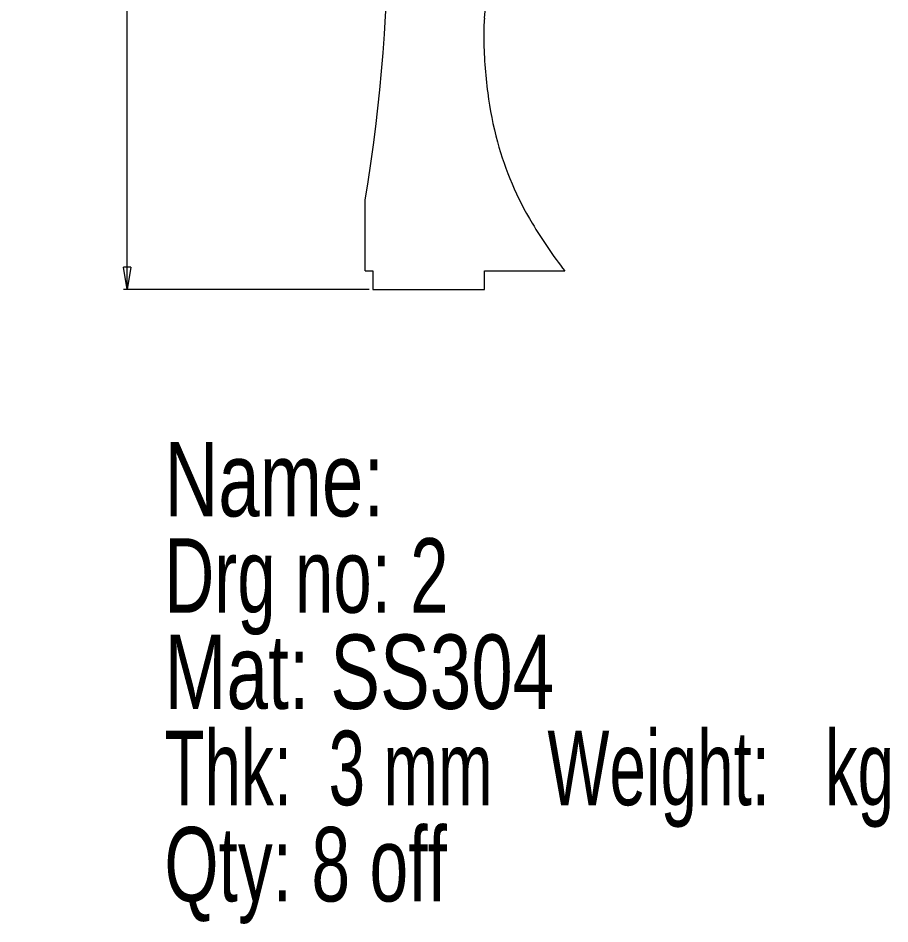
# Model space of a CAD drawing. Header units: millimetres. Extents: x 18 to 851, y 5 to 787.
# Drawn here: x 523.3 to 757.7, y 67.8 to 311.2 of the extents above; entities that cross this region are included whole.
import ezdxf

# ---------------------------------------------------------------- set-up
doc = ezdxf.new("R2010")
doc.units = ezdxf.units.MM
doc.styles.add('SLDTEXTSTYLE0', font='TXT', dxfattribs={"width": 0.75})
doc.styles.add('SLDTEXTSTYLE1', font='TXT', dxfattribs={"width": 0.694444})
doc.styles.add('SLDTEXTSTYLE3', font='TXT', dxfattribs={"width": 0.7})
doc.styles.add('SLDTEXTSTYLE4', font='TXT', dxfattribs={"width": 0.66})
doc.dimstyles.new('SLDDIMSTYLE0', dxfattribs={"dimtxt": 22.5, "dimasz": 6, "dimexe": 0, "dimexo": 0.0625, "dimgap": 5.625, "dimtad": 1, "dimrnd": 1e-09, "dimzin": 12, "dimdsep": 46, "dimtxsty": 'SLDTEXTSTYLE0', "dimblk1": 'CLOSED', "dimblk2": 'CLOSED', "dimsah": 1, "dimcen": 0.09, "dimadec": 0, "dimazin": 3, "dimtfac": 1, "dimtofl": 0, "dimtmove": 0, "dimatfit": 3, "dimldrblk": 'CLOSED', "dimfxl": 0, "dimfrac": 2, "dimtolj": 1, "dimtzin": 12, "dimarcsym": 0})

# ---------------------------------------------------------------- blocks, each defined once
blk = doc.blocks.new('_CLOSED')
at = {"color": 0, "linetype": 'ByBlock', "lineweight": -2}
for p, q in [((-1, 0.166667), (0, 0)), ((-1, 0.166667), (-1, -0.166667)), ((0, 0), (-1, -0.166667)), ((0, 0), (-1, 0))]:
    blk.add_line(p, q, dxfattribs=at)
blk = doc.blocks.new('_D_2')
at = {"color": 7, "linetype": 'Continuous', "lineweight": 0}
for p, q in [((631.91, 675.37), (551.67, 675.37)), ((552.67, 238.23), (552.67, 675.37)), ((617.67, 238.23), (551.67, 238.23))]:
    blk.add_line(p, q, dxfattribs=at)
at = {"color": 7, "linetype": 'Continuous', "lineweight": 0, "xscale": 6, "yscale": 6}
for p, rotation in [((552.67, 675.37, 1.6), 90.0000000000004), ((552.67, 238.23, 1.6), 270.0000000000004)]:
    blk.add_blockref('_CLOSED', p, dxfattribs=dict(at, rotation=rotation))
at = {"color": 7, "linetype": 'Continuous', "lineweight": 0, "insert": (523.66, 389.84, 1.6), "char_height": 22.5, "attachment_point": 1, "rotation": 90, "style": 'SLDTEXTSTYLE0'}
blk.add_mtext('437.14', dxfattribs=at)
blk = doc.blocks.new('SW_NOTE_1')
at = {"color": 0, "linetype": 'Continuous', "lineweight": 0, "char_height": 20, "attachment_point": 1}
for s, insert, style in [('Name:', (0, 25.78), 'SLDTEXTSTYLE0'), ('Drg no: 2', (0, -0.08), 'SLDTEXTSTYLE1'), ('Mat: SS304', (0, -25.94), 'SLDTEXTSTYLE0'), ('Thk:  3 mm   Weight:   kg', (0, -51.8), 'SLDTEXTSTYLE4'), ('Qty: 8 off', (0, -77.66), 'SLDTEXTSTYLE3')]:
    blk.add_mtext(s, dxfattribs=dict(at, insert=insert, style=style))

msp = doc.modelspace()

# ---------------------------------------------------------------- linework, layer by layer
at = {"color": 7, "linetype": 'Continuous', "lineweight": 15}
for p, q in [((648.711, 311.159), (649.821, 322.524)), ((616.669, 243.23), (616.669, 262.26)), ((616.669, 243.23), (618.669, 243.23)), ((618.669, 243.23), (618.669, 238.23)), ((648.669, 243.23), (670.294, 243.23)), ((648.669, 238.23), (648.669, 243.23)), ((618.669, 238.23), (648.669, 238.23))]:
    msp.add_line(p, q, dxfattribs=at)
for centre, radius, start, end in [((125.015, 341.642), 498.021, 350.82822, 9.17178), ((688.809, 307.108), 40.302, 174.22984, 181.15297), ((777.591, 307.524), 129.082, 180.54485, 187.3308), ((746.769, 303.624), 98.014, 187.36867, 195.20666), ((736.889, 301.187), 87.841, 195.36308, 210.91736), ((774.117, 323.594), 131.292, 210.95896, 217.74166)]:
    msp.add_arc(centre, radius, start, end, dxfattribs=at)

# ---------------------------------------------------------------- block references
at = {"color": 7, "linetype": 'Continuous', "lineweight": 0}
msp.add_blockref('SW_NOTE_1', (562.657, 171.476), dxfattribs=at)

# ---------------------------------------------------------------- dimensions: what is measured, and where the dimension line sits
dim = msp.add_linear_dim(base=(552.669, 675.37), p1=(618.669, 238.23), p2=(632.907, 675.37), angle=90, dimstyle='SLDDIMSTYLE0', dxfattribs=at)
dim.commit()
dim.dimension.update_dxf_attribs({"geometry": '_D_2', "text_midpoint": (552.669, 444.697), "dimtype": 160})

doc.saveas('drawing.dxf')
